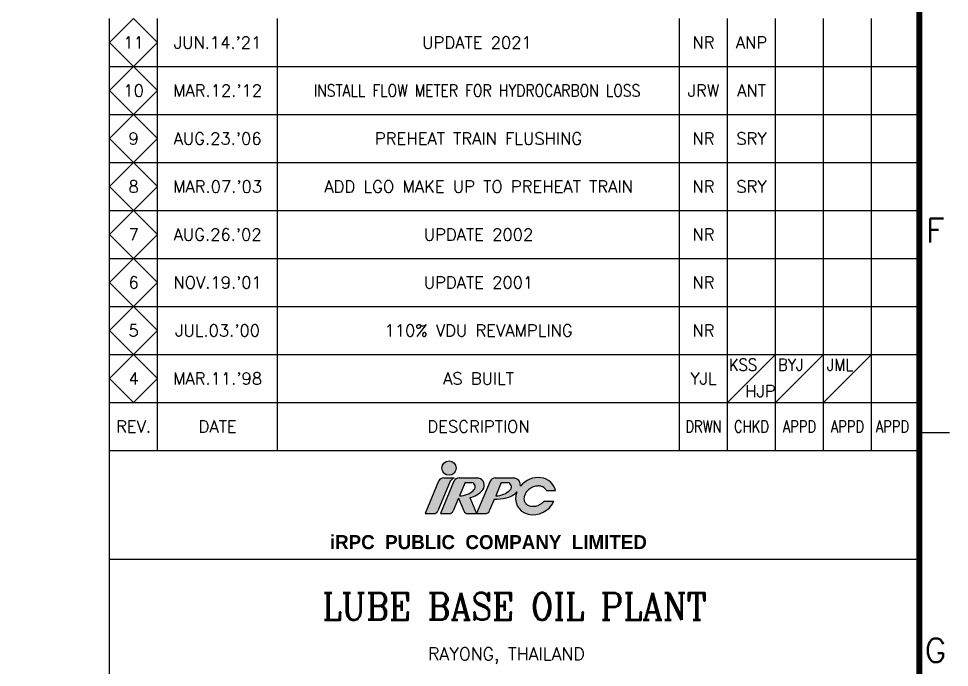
# Model space of a CAD drawing. Header units: millimetres. Extents: x 1928 to 2796, y 74 to 693.
# Drawn here: x 2629.7 to 2795.9, y 190.3 to 306.1 of the extents above; entities that cross this region are included whole.
import ezdxf
from ezdxf.enums import TextEntityAlignment as Align

# ---------------------------------------------------------------- set-up
doc = ezdxf.new("R2010")
doc.units = ezdxf.units.MM
doc.header["$LTSCALE"] = 10
for name, color, linetype in [('DIM', 7, 'Continuous'), ('DWGLMT', 6, 'Continuous'), ('TTBOX', 6, 'Continuous')]:
    doc.layers.add(name, color=color, linetype=linetype)
doc.styles.add('ROMANC', font='romanc', dxfattribs={"height": 1.5})
doc.styles.add('ROMANS', font='romans')
doc.styles.add('S3', font='SIMPLEX')
doc.styles.get("Standard").update_dxf_attribs({"font": 'simplex.shx'})
doc.styles.add('STYLE1', font='romab___.ttf')

# ---------------------------------------------------------------- blocks, each defined once
blk = doc.blocks.new('LOGO')
for color, points in [(1, [(177, 89, 1), (207.5, 89, 1)]), (161, [(319.8, 67.8), (315.6, 57.9), (318.2, 57.9, -0.578871), (323.5, 43, -0.129175), (304.6, 31.5), (301, 23, 0.024345), (314, 25.1, 0.053995), (324.4, 28.9), (339.3, 64.5, 0.114261), (333, 67.8)])]:
    blk.add_hatch(color=color).paths.add_polyline_path(points)
h = blk.add_hatch(color=154)
h.paths.add_polyline_path([(194.9, 61, -0.153555), (203.6, 67.8), (180.9, 67.8, 0.231513), (170, 61), (141, -8.2), (160.6, -8.2, 0.300013), (168.2, -2.6)])
h.paths.add_polyline_path([(173.9, -8.2), (193.6, -8.2, 0.300013), (201.2, -2.6), (212.5, 24.5), (223.9, -2.6, 0.300013), (231.5, -8.2), (251.2, -8.2), (236.7, 26.3, 0.195224), (264.2, 42.5, 0.542848), (255.7, 67.8), (213.9, 67.8, 0.231513), (202.9, 61)])
h.paths.add_polyline_path([(226.5, 57.9), (240.9, 57.9, -0.578871), (246.2, 43, -0.20446), (214.7, 29.8)], flags=16)
h.paths.add_polyline_path([(303.8, 57.9), (315.6, 57.9), (319.8, 67.8), (291.1, 67.8, 0.231513), (280.2, 61), (251.2, -8.2), (270.8, -8.2, 0.300013), (278.4, -2.6), (288.8, 22.2, 0.02257), (301, 23), (304.6, 31.5, -0.073348), (292, 29.8)])
h = blk.add_hatch(color=141)
edge = h.paths.add_edge_path()
edge.add_ellipse((377.3, 29), major_axis=(-38.2, -22.6), ratio=0.856342, start_angle=162.5909, end_angle=292.4263)
edge.add_arc((329, 52.4), 15.9, 353.5282, 409.5463)
edge.add_line((339.3, 64.5), (324.4, 28.9))
edge.add_arc((301.4, 75.3), 51.8, 296.3797, 313.7721)
edge.add_ellipse((377.3, 29), major_axis=(-38.2, -22.6), ratio=0.856342, start_angle=312.3483, end_angle=489.5099)
edge.add_line((416.5, 18.1), (395.2, 18.1))
edge.add_spline(control_points=[(395.2, 18.1), (394, 16.7), (392.6, 15.4), (389.4, 12.9), (387.7, 11.8), (384.8, 10.3), (383.7, 9.8), (380.9, 8.7), (379.3, 8.3), (375.8, 7.5), (373.9, 7.3), (370.2, 7.2), (368.4, 7.3), (365.1, 8), (363.6, 8.4), (359.9, 10), (358, 11.3), (355.9, 13.6), (355.3, 14.3), (354.3, 15.9), (353.9, 16.8), (353.2, 18.6), (352.9, 19.5), (352.4, 22.4), (352.3, 24.3), (352.8, 27.5), (353.1, 28.6), (353.7, 30.8), (354.2, 31.9), (355.6, 34.9), (356.8, 36.8), (358.9, 39.5), (359.7, 40.3), (361.4, 42), (362.3, 42.8), (364.3, 44.4), (365.5, 45.3), (368, 46.8), (369.3, 47.5), (372, 48.6), (373.3, 49.1), (376.1, 49.9), (377.5, 50.2), (380.2, 50.6), (381.5, 50.7), (384.1, 50.8), (385.4, 50.7), (387.8, 50.3), (388.9, 50.1), (391.1, 49.5), (392.1, 49.1), (394.4, 48), (395.6, 47.2), (397.7, 45.4), (398.6, 44.4), (399.9, 42.5), (400.4, 41.7), (400.8, 40.8)], knot_values=[3.032261, 3.032261, 3.032261, 3.032261, 3.236598, 3.236598, 3.445002, 3.445002, 3.578184, 3.578184, 3.751992, 3.751992, 3.967447, 3.967447, 4.182903, 4.182903, 4.398359, 4.398359, 4.760483, 4.760483, 4.928447, 4.928447, 5.096411, 5.096411, 5.264375, 5.264375, 5.56337, 5.56337, 5.712867, 5.712867, 5.862365, 5.862365, 6.112831, 6.112831, 6.238065, 6.238065, 6.363298, 6.363298, 6.514679, 6.514679, 6.66606, 6.66606, 6.817441, 6.817441, 6.969385, 6.969385, 7.12133, 7.12133, 7.273274, 7.273274, 7.425218, 7.425218, 7.577162, 7.577162, 7.803975, 7.803975, 8.030787, 8.030787, 8.207159, 8.207159, 8.207159, 8.207159], degree=3, periodic=0)
edge.add_line((400.8, 40.8), (419.5, 40.8))
at = {"color": 174}
for p, q in [((170, 61), (141, -8.2)), ((194.9, 61), (168.2, -2.6)), ((202.9, 61), (173.9, -8.2)), ((203.6, 67.8), (180.9, 67.8)), ((255.7, 67.8), (213.9, 67.8)), ((280.2, 61), (251.2, -8.2)), ((226.5, 57.9), (214.7, 29.8)), ((226.5, 57.9), (240.9, 57.9)), ((212.5, 24.5), (201.2, -2.6)), ((212.5, 24.5), (223.9, -2.6)), ((236.7, 26.3), (251.2, -8.2)), ((288.8, 22.2), (278.4, -2.6)), ((141, -8.2), (160.6, -8.2)), ((146.2, -8.2), (160.6, -8.2)), ((173.9, -8.2), (193.6, -8.2)), ((173.9, -8.2), (193.6, -8.2)), ((231.5, -8.2), (270.8, -8.2))]:
    blk.add_line(p, q, dxfattribs=at)
at = {"color": 154}
for p, q in [((333, 67.8), (291.1, 67.8)), ((303.8, 57.9), (292, 29.8)), ((303.8, 57.9), (318.2, 57.9))]:
    blk.add_line(p, q, dxfattribs=at)
at = {"color": 142}
for p, q in [((400.8, 40.8), (419.5, 40.8)), ((395.2, 18.1), (416.5, 18.1))]:
    blk.add_line(p, q, dxfattribs=at)
at = {"color": 1}
blk.add_circle((192.3, 89), 15.3, dxfattribs=at)
at = {"color": 174}
for centre, radius, start, end in [((182.4, 53.2), 14.7, 95.8965, 148.0368), ((210, 50.5), 18.4, 110.4459, 145.3653), ((215.4, 53.2), 14.7, 95.8965, 148.0368), ((251.8, 52.4), 15.9, 321.6388, 75.6198), ((215.1, 73.2), 43.5, 269.5945, 315.8162), ((230.4, 68.3), 42.5, 278.5054, 322.6916), ((239.3, 48.9), 9.14, 319.4745, 79.7359), ((160.2, 0.3), 8.58, 267.0056, 339.7941), ((193.1, 0.3), 8.58, 267.0056, 339.7941), ((232, 0.3), 8.58, 200.2059, 272.9944), ((270.4, 0.3), 8.58, 267.0056, 339.7941)]:
    blk.add_arc(centre, radius, start, end, dxfattribs=at)
at = {"color": 154}
for centre, radius, start, end in [((292.6, 53.2), 14.7, 95.8965, 148.0368), ((292.3, 73.2), 43.5, 269.5945, 315.8162), ((286, 157.2), 135, 271.186, 281.9362)]:
    blk.add_arc(centre, radius, start, end, dxfattribs=at)
at = {"color": 142}
blk.add_arc((329, 52.4), 15.9, 353.5282, 75.6198, dxfattribs=at)
at = {"color": 161}
for centre, radius, start, end in [((316.5, 48.9), 9.14, 319.4745, 79.7359), ((301.4, 75.3), 51.8, 284.0169, 313.7721)]:
    blk.add_arc(centre, radius, start, end, dxfattribs=at)
at = {"color": 141}
blk.add_ellipse((377.3, 29), major_axis=(-38.2, -22.6), ratio=0.856342, start_param=2.837746, end_param=5.103802, dxfattribs=at)
at = {"color": 142}
blk.add_ellipse((377.3, 29), major_axis=(-38.2, -22.6), ratio=0.856342, start_param=5.451506, end_param=8.54356, dxfattribs=at)
at = {"color": 141}
blk.add_open_spline([(400.8, 40.8), (400.4, 41.7), (399.9, 42.5), (398.6, 44.4), (397.7, 45.4), (395.6, 47.2), (394.4, 48), (392.1, 49.1), (391.1, 49.5), (388.9, 50.1), (387.8, 50.3), (385.4, 50.7), (384.1, 50.8), (381.5, 50.7), (380.2, 50.6), (377.5, 50.2), (376.1, 49.9), (373.3, 49.1), (372, 48.6), (369.3, 47.5), (368, 46.8), (365.5, 45.3), (364.3, 44.4), (362.3, 42.8), (361.4, 42), (359.7, 40.3), (358.9, 39.5), (356.8, 36.8), (355.6, 34.9), (354.2, 31.9), (353.7, 30.8), (353.1, 28.6), (352.8, 27.5), (352.3, 24.3), (352.4, 22.4), (352.9, 19.5), (353.2, 18.6), (353.9, 16.8), (354.3, 15.9), (355.3, 14.3), (355.9, 13.6), (358, 11.3), (359.9, 10), (363.6, 8.4), (365.1, 8), (368.4, 7.3), (370.2, 7.2), (373.9, 7.3), (375.8, 7.5), (379.3, 8.3), (380.9, 8.7), (383.7, 9.8), (384.8, 10.3), (387.7, 11.8), (389.4, 12.9), (392.6, 15.4), (394, 16.7), (395.2, 18.1)], degree=3, knots=[3.032261, 3.032261, 3.032261, 3.032261, 3.208633, 3.208633, 3.435445, 3.435445, 3.662257, 3.662257, 3.814202, 3.814202, 3.966146, 3.966146, 4.11809, 4.11809, 4.270034, 4.270034, 4.421979, 4.421979, 4.57336, 4.57336, 4.724741, 4.724741, 4.876122, 4.876122, 5.001355, 5.001355, 5.126589, 5.126589, 5.377055, 5.377055, 5.526553, 5.526553, 5.67605, 5.67605, 5.975045, 5.975045, 6.143009, 6.143009, 6.310973, 6.310973, 6.478936, 6.478936, 6.841061, 6.841061, 7.056516, 7.056516, 7.271972, 7.271972, 7.487428, 7.487428, 7.661236, 7.661236, 7.794418, 7.794418, 8.002821, 8.002821, 8.207159, 8.207159, 8.207159, 8.207159], dxfattribs=at)
blk = doc.blocks.new('A$C53935790')
at = {"xscale": 0.12, "yscale": 0.12, "zscale": 0.12}
blk.add_blockref('LOGO', (9.32, 12.62), dxfattribs=at)
at = {"color": 1, "style": 'STYLE1'}
blk.add_text('iRPC  PUBLIC  COMPANY  LIMITED', height=3.6, dxfattribs=at).set_placement((1.83, 2.51))

msp = doc.modelspace()

# ---------------------------------------------------------------- linework, layer by layer
for p, q in [((2764.84, 246.16), (2756.27, 237.59)), ((2773.41, 246.16), (2764.84, 237.59)), ((2781.98, 246.16), (2773.41, 237.59))]:
    msp.add_line(p, q)
at = {"color": 6, "const_width": 1.07}
msp.add_lwpolyline([(1928.39, 682.05), (2790.55, 682.05), (2790.55, 84.43), (1928.39, 84.43), (1928.39, 682.05)], dxfattribs=at)
at = {"layer": 'DIM', "color": 7}
msp.add_line((2790.55, 232.23), (2795.9, 232.23), dxfattribs=at)
at = {"layer": 'DWGLMT', "color": 6}
for p, q in [((2645.96, 84.43), (2645.96, 306.13)), ((2645.96, 209.59), (2790.55, 209.59))]:
    msp.add_line(p, q, dxfattribs=at)
at = {"layer": 'TTBOX', "color": 7}
for p, q in [((2650.24, 306.13), (2645.96, 301.85)), ((2654.53, 301.85), (2650.24, 306.13)), ((2654.53, 229.02), (2654.53, 306.13)), ((2675.95, 229.02), (2675.95, 306.13)), ((2747.71, 229.02), (2747.71, 306.13)), ((2756.27, 229.02), (2756.27, 306.13)), ((2764.84, 229.02), (2764.84, 306.13)), ((2773.41, 229.02), (2773.41, 306.13)), ((2781.98, 229.02), (2781.98, 306.13)), ((2645.96, 301.85), (2650.24, 297.56)), ((2650.24, 297.56), (2654.53, 301.85)), ((2645.96, 297.56), (2790.55, 297.56)), ((2650.24, 297.56), (2645.96, 293.28)), ((2654.53, 293.28), (2650.24, 297.56)), ((2645.96, 293.28), (2650.24, 289)), ((2650.24, 289), (2654.53, 293.28)), ((2645.96, 289), (2790.55, 289)), ((2650.24, 289), (2645.96, 284.71)), ((2654.53, 284.71), (2650.24, 289)), ((2645.96, 284.71), (2650.24, 280.43)), ((2650.24, 280.43), (2654.53, 284.71)), ((2645.96, 280.43), (2790.55, 280.43)), ((2650.24, 280.43), (2645.96, 276.14)), ((2654.53, 276.14), (2650.24, 280.43)), ((2645.96, 276.14), (2650.24, 271.86)), ((2650.24, 271.86), (2654.53, 276.14)), ((2645.96, 271.86), (2790.55, 271.86)), ((2650.24, 271.86), (2645.96, 267.58)), ((2654.53, 267.58), (2650.24, 271.86)), ((2645.96, 267.58), (2650.24, 263.29)), ((2650.24, 263.29), (2654.53, 267.58)), ((2645.96, 263.29), (2790.55, 263.29)), ((2650.24, 263.29), (2645.96, 259.01)), ((2654.53, 259.01), (2650.24, 263.29)), ((2645.96, 259.01), (2650.24, 254.72)), ((2650.24, 254.72), (2654.53, 259.01)), ((2645.96, 254.72), (2790.55, 254.72)), ((2650.24, 254.72), (2645.96, 250.44)), ((2654.53, 250.44), (2650.24, 254.72)), ((2645.96, 250.44), (2650.24, 246.16)), ((2650.24, 246.16), (2654.53, 250.44)), ((2645.96, 246.16), (2790.55, 246.16)), ((2650.24, 246.16), (2645.96, 241.87)), ((2654.53, 241.87), (2650.24, 246.16)), ((2645.96, 241.87), (2650.24, 237.59)), ((2650.24, 237.59), (2654.53, 241.87)), ((2645.96, 237.59), (2790.55, 237.59)), ((2645.96, 229.02), (2790.55, 229.02))]:
    msp.add_line(p, q, dxfattribs=at)

# ---------------------------------------------------------------- block references
at = {"xscale": 0.6961500000001024, "yscale": 0.6961500000001024, "zscale": 0.6961500000001024}
msp.add_blockref('A$C53935790', (2684.01, 209.66), dxfattribs=at)

# ---------------------------------------------------------------- texts
at = {"style": 'ROMANC'}
msp.add_text('RAYONG, THAILAND', height=2.2491, dxfattribs=at).set_placement((2716.8, 192.36), align=Align.MIDDLE)
at = {"layer": 'DIM', "color": 2, "style": 'S3'}
for s, p in [('F', (2793.4, 268.31)), ('G', (2793.4, 193.34))]:
    msp.add_text(s, height=4.28, dxfattribs=at).set_placement(p, align=Align.MIDDLE)
at = {"layer": 'DWGLMT', "color": 2, "style": 'ROMANC', "width": 0.9}
msp.add_text('LUBE BASE OIL PLANT', height=4.8195, dxfattribs=at).set_placement((2718.25, 201.17), align=Align.MIDDLE)
at = {"layer": 'TTBOX', "color": 7}
for s, height, p in [('11', 2.142, (2650.24, 300.78)), ('UPDATE 2021', 2.142, (2711.56, 300.78)), ('NR', 2.142, (2751.99, 300.78)), ('ANP', 2.142, (2760.56, 300.78)), ('10', 2.142, (2650.24, 292.21)), ('JRW', 2.142, (2751.99, 292.21)), ('ANT', 2.142, (2760.56, 292.21)), ('9', 2.14, (2650.24, 283.64)), ('NR', 2.142, (2751.99, 283.64)), ('SRY', 2.142, (2760.56, 283.64)), ('8', 2.14, (2650.24, 275.07)), ('NR', 2.142, (2751.99, 275.07)), ('SRY', 2.142, (2760.56, 275.07)), ('7', 2.14, (2650.24, 266.5)), ('NR', 2.142, (2751.99, 266.5)), ('6', 2.14, (2650.24, 257.94)), ('NR', 2.142, (2751.99, 257.94)), ('5', 2.14, (2650.24, 249.37)), ('NR', 2.142, (2751.99, 249.37)), ('4', 2.14, (2650.24, 240.8)), ('YJL', 2.142, (2751.99, 240.8)), ('HJP', 2.142, (2762.16, 238.54)), ('REV.', 2.142, (2650.24, 232.23)), ('DATE', 2.142, (2665.24, 232.23)), ('DESCRIPTION', 2.142, (2711.83, 232.23))]:
    msp.add_text(s, height=height, dxfattribs=at).set_placement(p, align=Align.CENTER)
at = {"layer": 'TTBOX', "color": 7, "style": 'ROMANS'}
for s, p in [("JUN.14.'21", (2665.24, 300.78)), ("MAR.12.'12", (2665.24, 292.21)), ("AUG.23.'06", (2665.24, 283.64)), ('PREHEAT TRAIN FLUSHING', (2711.83, 283.64)), ("MAR.07.'03", (2665.24, 275.07)), ('ADD LGO MAKE UP TO PREHEAT TRAIN', (2711.83, 275.07)), ("AUG.26.'02", (2665.24, 266.5)), ('UPDATE 2002', (2711.83, 266.5)), ("NOV.19.'01", (2665.24, 257.94)), ('UPDATE 2001', (2711.83, 257.94)), ("JUL.03.'00", (2665.24, 249.37)), ('110% VDU REVAMPLING', (2711.83, 249.37)), ("MAR.11.'98", (2665.24, 240.8)), ('AS BUILT', (2711.83, 240.8))]:
    msp.add_text(s, height=2.142, dxfattribs=at).set_placement(p, align=Align.CENTER)
at = {"layer": 'TTBOX', "color": 7, "style": 'ROMANS', "width": 0.850721}
msp.add_text('INSTALL FLOW METER FOR HYDROCARBON LOSS', height=2.142, dxfattribs=at).set_placement((2711.56, 292.21), align=Align.CENTER)
at = {"layer": 'TTBOX', "color": 7}
for s, width, p in [('KSS', 0.9, (2759.04, 243.27)), ('BYJ', 0.9, (2767.56, 243.27)), ('JML', 0.9, (2776.36, 243.27)), ('DRWN', 0.8, (2751.99, 232.23)), ('CHKD', 0.8, (2760.56, 232.23)), ('APPD', 0.8, (2769.13, 232.23)), ('APPD', 0.8, (2777.69, 232.23)), ('APPD', 0.8, (2785.73, 232.23))]:
    msp.add_text(s, height=2.142, dxfattribs=dict(at, width=width)).set_placement(p, align=Align.CENTER)

doc.saveas('drawing.dxf')
